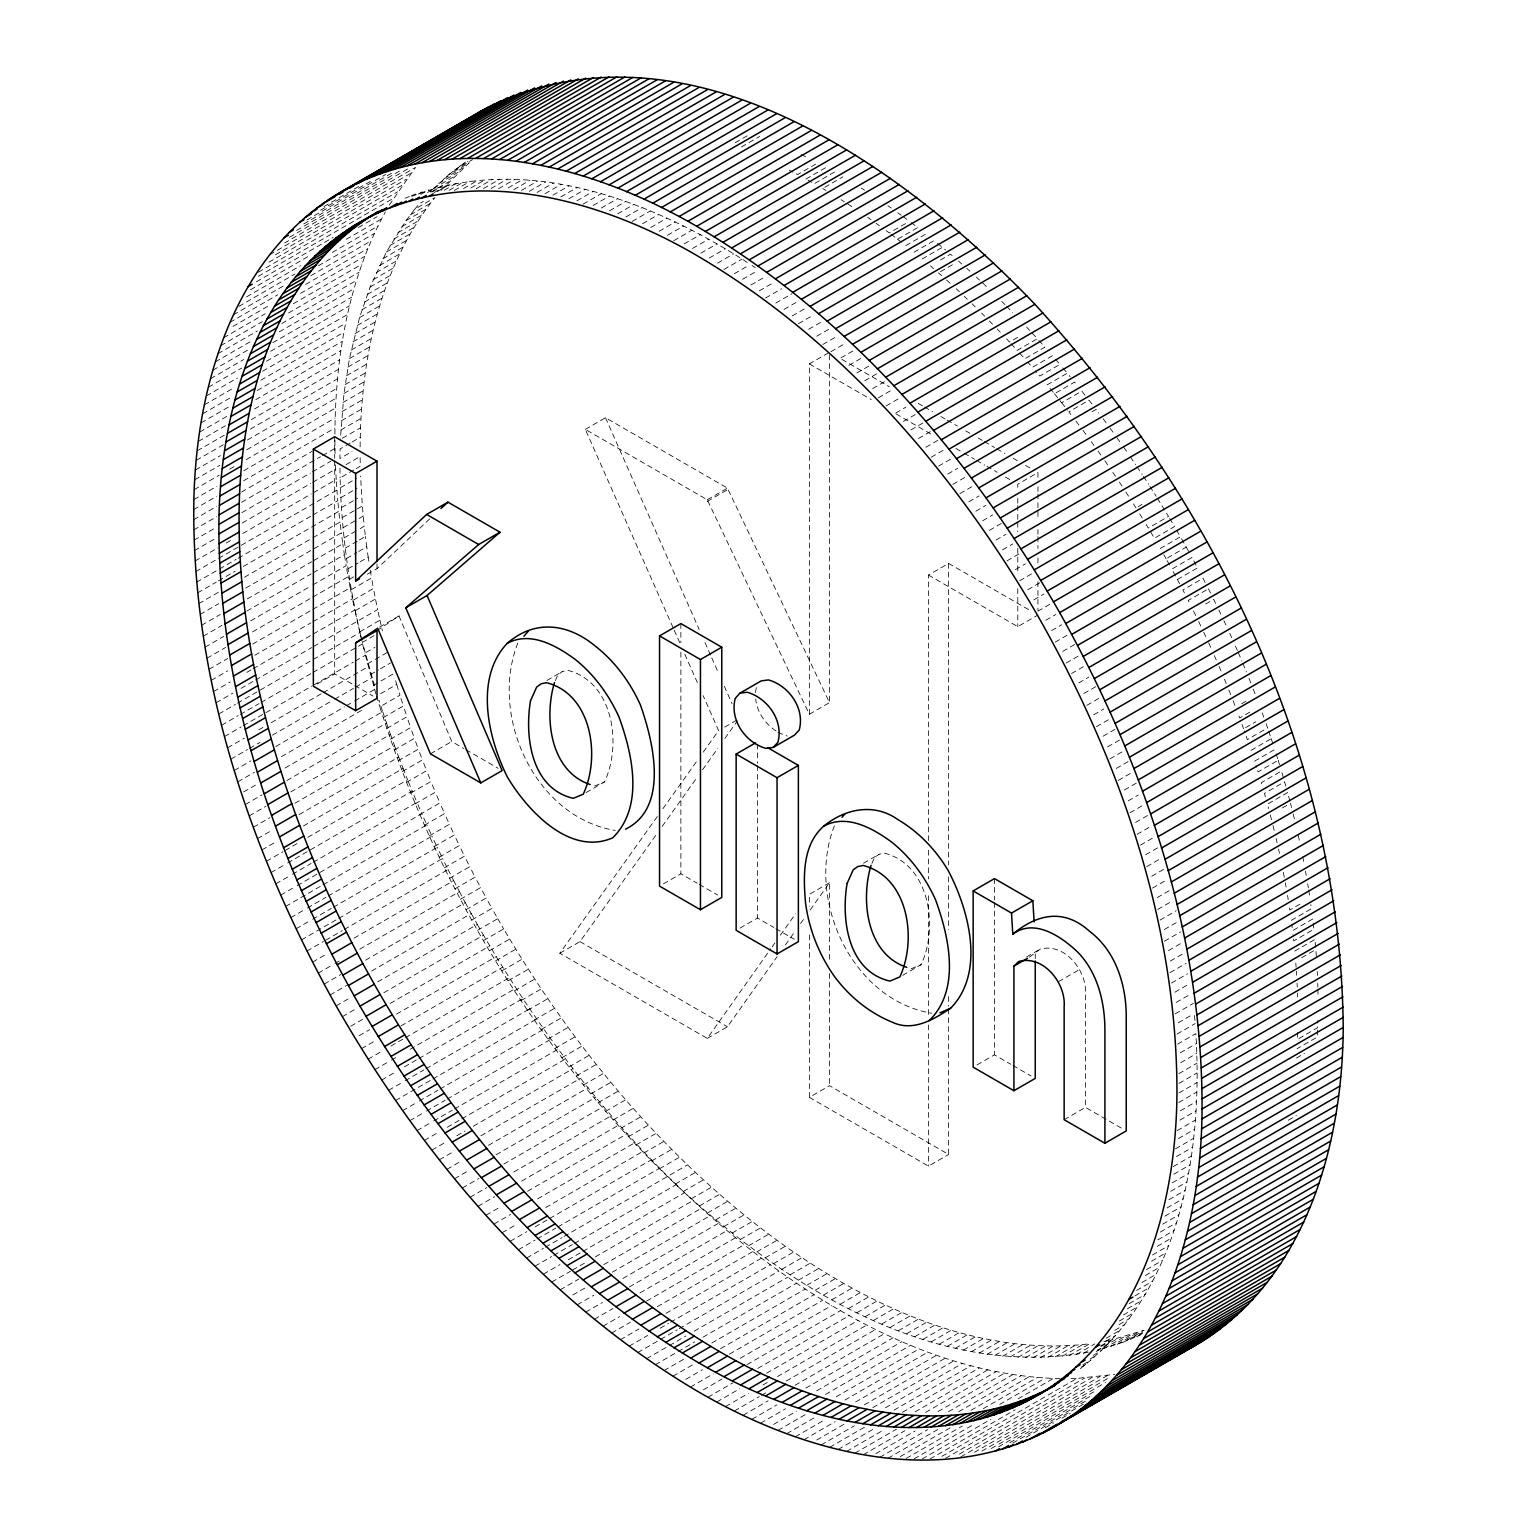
<?xml version="1.0" encoding="UTF-8"?>
<svg xmlns="http://www.w3.org/2000/svg" width="1537" height="1537" viewBox="0 0 1537 1537"><rect width="100%" height="100%" fill="white"/><g stroke="black" fill="none" stroke-linecap="round" stroke-linejoin="round"><path stroke-width="0.75" stroke-dasharray="5 3.75" d="M334.912 434.106C335.297 357.737 348.246 279.523 385.345 211.914M1080.3 1368.66C1180.32 1290.869 1203.202 1153 1195.844 1033.594L1177.688 1044.084M360.119 446.864C360.868 359.408 379.197 267.457 434.894 197.62L414.721 209.263L405.999 220.694L386.421 252.01L370.129 287.035L359.543 317.544L349.475 358.544L343.981 393.453L340.369 439.448M1297.689 1032.23L1297.459 1039.339L1317.632 1027.696L1317.843 1020.587M1317.536 1030.04L1317.209 1037.091L1297.036 1048.734M755.455 692.572L756.607 686.002M517.796 643.138C489.054 716.127 535.068 817.223 615.184 830.441M834.36 825.907C805.619 898.895 851.632 999.991 931.749 1013.21M555.357 680.584L557.989 674.762L562.504 671.477L567.864 670.363C613.628 682.063 621.985 744.984 604.541 781.91L583.215 794.226M871.921 863.352L874.553 857.531L879.068 854.245L884.428 853.131C930.192 864.831 938.55 927.752 921.105 964.679L901.719 975.861M389.264 205.074L415.528 167.379L284.729 242.904M657.317 816.55L559.814 953.267L707.27 1038.397L770.729 948.848M772.112 946.888L774.879 942.988M780.393 935.207L795.57 913.785M707.27 1038.397L727.443 1026.754L777.107 956.667M785.388 944.986L795.032 931.345M800.566 923.564L804.696 917.723M810.21 909.942L829.519 882.68L829.519 961.49M662.889 808.731L697.721 759.893M703.293 752.093L718.624 730.594L703.158 695.665M559.814 953.267L579.987 941.624L656.606 834.188M662.178 826.387L696.991 777.549M702.563 769.749L717.894 748.25M724.849 738.49L737.395 720.911M414.721 209.263L419.274 203.787L423.309 201.443M441.004 190.357L469.227 162.768L449.073 174.411L430.379 191.664M367.305 574.281L377.007 568.69L432.262 516.49M1029.425 957.167L1040.088 949.174C1064.661 942.277 1087.428 971.019 1085.468 994.401L1085.468 1107.389L1122.164 1128.581M449.073 174.411L465.5 162.038M377.007 630.593L399.005 615.934L451.763 741.526L463.847 748.5M323.942 206.554L359.235 186.169M320.561 210.166L372.473 180.213M306.92 219.964L385.806 174.411M303.769 223.941L393.049 172.394M296.603 230.473L400.408 170.549M289.571 237.198L407.901 168.878M269.647 254.758L410.821 173.239M275.45 254.796L406.229 179.272M268.917 262.193L401.791 185.477M258.389 272.164L397.487 191.856M258.35 276.295L393.299 198.369M256.391 281.79L333.202 237.428M459.909 165.977L467.978 161.327M454.433 170.107L472.589 159.637M411.743 196.352C526.25 151.952 653.11 200.944 750.402 264.422M250.397 289.821L308.534 256.276M358.352 227.495L377.045 216.717M443.809 178.888L463.982 167.245M418.275 194.104L422.31 191.779M438.66 183.537L458.833 171.875M420.869 194.354L428.938 189.704M433.645 188.34L453.818 176.697M246.631 296.833L300.618 265.67M346.286 239.311L381.579 218.926M427.574 192.471L435.643 187.821M430.744 192.163L448.9 181.673M432.358 191.933L442.445 186.111M434.03 192.644L444.116 186.822M238.85 306.401L294.912 274.028M332.28 252.452L377.948 226.093M437.219 191.587L449.323 184.594M444.174 190.261L456.278 183.268M233.297 314.912L285.19 284.941M318.409 265.767L374.471 233.413M449.207 190.281L463.329 182.134M410.302 214.892L430.475 203.249M454.299 190.492L470.437 181.174M229.935 322.367L277.697 294.816M310.916 275.623L371.128 240.867M405.999 220.694L426.172 209.051M463.521 188.571L477.623 180.425M401.829 226.65L422.003 215.007M470.783 187.994L484.904 179.829M232.971 326.401L270.339 304.826M305.632 284.441L367.919 248.475M397.795 232.759L417.949 221.117M476.105 188.763L492.243 179.445M393.875 239.023L414.029 227.38M223.672 337.756L265.209 313.779M300.503 293.394L364.845 256.237M483.502 188.571L499.64 179.253M390.071 245.44L410.245 233.797M490.975 188.551L507.114 179.233M220.771 345.652L262.289 321.675M293.433 303.692L361.944 264.153M386.421 252.01L406.594 240.368M498.526 188.724L514.645 179.406M217.985 353.702L257.447 330.916M288.572 312.952L359.178 272.183M382.886 258.716L403.059 247.073M508.132 187.917L522.253 179.771M379.505 265.574L399.658 253.932M215.372 361.887L250.665 341.502M281.809 323.519L356.546 280.368M513.781 189.647L529.919 180.329M376.238 272.587L396.412 260.944M521.485 190.377L537.623 181.078M212.894 370.206L248.187 349.821M279.331 331.838L354.067 288.687M373.107 279.734L393.28 268.091M529.266 191.318L545.404 182M210.569 378.659L243.787 359.485M272.837 342.693L351.742 297.141M370.129 287.035L390.302 275.373M537.085 192.432L553.224 183.114M367.266 294.451L387.439 282.808M208.379 387.247L241.597 368.054M270.666 351.281L349.552 305.729M544.963 193.739L561.101 184.421M364.557 302.02L384.73 290.378M552.878 195.218L569.017 185.9M206.342 395.95L237.486 377.968M266.554 361.195L347.516 314.451M361.983 309.705L382.156 298.063M560.851 196.89L576.99 187.572M204.459 404.788L233.528 388.016M262.596 371.224L345.633 323.289M359.543 317.544L379.716 305.901M568.863 198.753L585.001 189.435M202.73 413.76L231.799 396.969M260.867 380.196L343.904 332.242M357.237 325.498L377.41 313.855M576.913 200.809L593.051 191.491M355.085 333.567L375.259 321.925M201.155 422.829L230.223 406.056M257.217 390.475L342.328 341.329M582.984 204.21L601.14 193.72M353.068 341.771L373.241 330.128M199.714 432.031L228.782 415.259M255.776 399.678L340.907 350.532M593.128 205.458L609.267 196.14M351.204 350.109L371.378 338.467M601.294 208.052L617.413 198.734M198.446 441.35L225.439 425.768M254.508 408.996L339.619 359.85M349.475 358.544L369.629 346.901M609.478 210.838L625.617 201.52M197.312 450.783L224.306 435.202M251.3 419.62L338.486 369.283M735.262 142.691L747.366 135.717M347.881 367.112L368.054 355.47M617.682 213.797L633.82 204.479M196.352 460.312L223.326 444.731M250.32 429.15L337.525 378.813M741.487 146.937L759.624 136.447M346.44 375.777L366.613 364.135M625.924 216.948L642.063 207.629M195.526 469.957L220.444 455.586M247.419 439.985L336.699 388.458M345.133 384.557L365.306 372.915M632.187 221.424L650.324 210.953M194.853 479.698L219.772 465.327M246.765 449.745L336.027 398.198M343.981 393.453L364.154 381.81M642.485 223.768L658.624 214.45M342.962 402.463L363.135 390.821M194.334 489.554L219.253 475.164M229.628 469.169L235.872 465.577M246.247 459.582L335.508 408.054M650.785 227.438L666.924 218.139M342.098 411.551L362.271 399.908M193.989 499.506L216.813 486.307M243.807 470.725L335.162 417.987M659.104 231.299L675.243 221.981M341.387 420.754L361.541 409.111M667.442 235.334L683.581 226.016M193.777 509.535L216.602 496.355M243.595 480.774L334.951 428.035M340.811 430.053L360.964 418.41M673.763 240.694L691.919 230.223M193.72 519.66L216.563 506.48M241.463 492.09L312.049 451.34M815.782 164.075L797.626 174.546L789.269 170.242M342.386 438.276L360.542 427.805M684.138 243.922L700.276 234.604M193.816 529.881L216.659 516.701M241.578 502.311L320.464 456.758M322.539 455.567L334.989 448.381L334.893 438.16M805.984 179.041L826.137 167.379M350.167 443.117L340.08 448.938L339.946 458.506L352.05 451.513M352.184 441.945L360.254 437.276M692.495 248.475L708.634 239.157M194.065 540.179L214.834 528.209M241.828 512.609L310.34 473.069M312.414 471.859L331.089 461.081M834.495 172.029L814.341 183.691L808.059 180.194M700.853 253.182L716.991 243.864M194.488 550.573L215.238 538.584M242.231 523.003L310.743 483.444M312.818 482.253L335.662 469.073L335.489 464.904M824.716 187.341L842.852 176.851M345.998 464.674L360.119 456.508L360.273 466.249L356.238 468.574M709.21 258.082L725.349 248.763M195.045 561.043L217.87 547.844M226.189 543.061L232.414 539.468M242.788 533.473L311.3 493.915M313.375 492.705L336.219 479.525L335.662 469.073M361.733 640.353C349.283 587.076 341.425 532.628 340.119 477.892L354.221 469.746M717.568 263.134L733.706 253.816M340.407 487.709L356.546 478.41M195.756 571.572L216.506 559.583M218.581 558.392L336.93 490.072L336.219 479.525M723.908 269.513L742.064 259.042M340.849 497.623L356.987 488.305M196.621 582.177L217.37 570.208M219.464 568.997L236.064 559.41M238.139 558.219L310.801 516.259M312.876 515.068L337.794 500.678L336.93 490.072M734.263 273.74L748.385 265.594M341.445 507.575L357.583 498.276M197.639 592.859L216.314 582.081M218.388 580.89L235.007 571.284M243.307 566.5L338.812 511.36L337.794 500.678M742.602 279.292L756.723 271.127M342.175 517.623L362.348 505.98L360.58 476.067M198.811 603.618L219.56 591.63M244.479 577.24L310.916 538.891M312.991 537.681L339.984 522.1L338.812 511.36M750.921 284.998L765.042 276.852M343.058 527.729L357.18 519.583M359.197 518.411L363.232 516.086L362.348 505.98M759.24 290.858L773.361 282.712M200.137 614.416L218.811 603.638M245.805 588.056L341.31 532.916L339.984 522.1M344.077 537.912L358.198 529.746M360.215 528.594L364.25 526.269L363.232 516.086M765.503 298.044L781.641 288.745M201.597 625.29L220.291 614.512M247.284 598.93L311.646 561.773M313.721 560.563L342.789 543.791L341.31 532.916M905.447 223.633L889.308 232.952L882.699 228.052M345.249 548.133L357.352 541.158M359.37 539.987L365.422 536.49L364.25 526.269M775.801 303.077L791.939 293.759M203.23 636.222L221.924 625.425M246.823 611.054L311.185 573.897M313.26 572.686L344.403 554.703L342.789 543.791M890.96 234.2L897.57 239.215L917.743 227.572L911.134 222.558M346.574 558.431L356.661 552.609M358.678 551.437L366.747 546.788L365.422 536.49M784.043 309.398L798.164 301.252M205.017 647.192L223.691 636.414M250.685 620.833L310.897 586.058M312.972 584.867L346.19 565.693L344.403 554.703M585.328 429.361L605.501 417.718L727.443 488.113L829.519 702.582L809.365 714.225L707.27 499.756L585.328 429.361L673.225 627.999M905.812 245.651L925.985 234.008M348.034 568.786L358.121 562.945M360.138 561.793L368.188 557.124L366.747 546.788M792.266 315.892L806.387 307.727M206.938 658.22L225.612 647.442M252.606 631.861L310.743 598.296M312.818 597.086L348.111 576.721L346.19 565.693M914.015 252.222L934.189 240.579M349.629 579.18L353.664 576.855M798.452 323.692L812.573 315.527M209.013 669.287L227.687 658.508M252.606 644.118L310.743 610.554M312.818 609.363L350.186 587.787L348.111 576.721M922.2 258.946L942.354 247.303L945.62 250.051M351.377 589.632L371.551 577.989L370.148 569.631M808.635 329.302L822.756 321.156M211.241 680.411L227.841 670.824M254.835 655.242L310.897 622.869M312.972 621.678L352.415 598.911L350.186 587.787M940.433 259.984L950.519 254.162L953.747 256.967M353.26 600.122L373.433 588.479L371.551 577.989M816.762 336.238L830.883 328.073M940.471 271.646L954.592 263.499M213.605 691.573L230.223 681.967M246.823 672.38L250.973 669.998M253.048 668.787L311.185 635.223M313.26 634.032L354.778 610.055L352.415 598.911M355.297 610.65L375.47 599.007L373.433 588.479M822.852 344.461L836.973 336.315M216.141 702.755L232.74 693.168M241.04 688.365L253.509 681.179M255.584 679.988L311.627 647.615M313.702 646.424L377.622 609.593L375.47 599.007M809.365 714.225L809.365 363.866L829.519 352.223L829.519 702.582M830.902 351.685L845.023 343.539M359.773 631.841L379.946 620.199L377.622 609.593M218.792 713.975L235.411 704.388M237.486 703.197L359.965 632.475L354.778 610.055M840.95 357.871L853.054 350.878M379.62 627.134L399.005 615.934M362.232 642.485L374.317 635.492M221.616 725.233L238.216 715.646M240.291 714.436L258.985 703.658M261.059 702.467L310.877 673.686M312.952 672.495L362.79 643.734L374.797 686.693M848.924 365.364L863.045 357.199M375.931 693.936L364.807 653.148L374.894 647.327M224.575 736.511L241.175 726.924M243.249 725.714L311.761 686.174M313.836 684.964L353.299 662.197M355.374 660.987L365.748 655.012M317.218 684.003L334.682 673.917L352.818 684.388M856.858 372.972L870.979 364.826M367.535 663.85L387.708 652.207M227.668 747.808L244.287 738.221M258.812 729.825L262.961 727.424M271.28 722.64L321.099 693.879M323.173 692.668L368.842 666.309M864.755 380.734L876.839 373.741M370.417 674.57L378.486 669.921M380.484 668.749L390.571 662.927M230.915 759.124L247.534 749.537M249.609 748.346L259.984 742.352M272.452 735.147L332.645 700.392M334.72 699.201L353.414 688.403M355.489 687.212L372.088 677.625M872.593 388.611L886.695 380.465M373.414 685.329L393.587 673.686M878.357 397.795L892.478 389.649M234.316 770.46L250.915 760.873M275.834 746.482L344.346 706.943M346.421 705.733L352.645 702.14M354.72 700.949L375.489 688.96M707.27 499.756L727.443 488.113M707.27 501.389L727.443 489.746M380.58 693.744L396.719 684.445L394.836 677.99M886.08 405.941L900.202 397.776M237.832 781.814L254.45 772.227M281.444 756.646L364.48 708.691M1017.609 337.391L1009.54 342.04L1003.392 335.469M1088.254 1352.233C935.956 1379.381 791.651 1289.524 683.273 1191.521C542.119 1060.203 437.853 890.403 379.831 706.847L399.985 695.204L396.719 684.445M895.783 413.03L905.85 407.209M243.576 791.958L258.12 783.582M285.113 767.981L382.675 711.65L379.005 700.296M1011.077 343.712L1017.187 350.378L1037.36 338.736L1031.231 332.069M383.232 717.645L403.405 705.983L399.985 695.204M903.391 421.407L915.495 414.414M245.324 804.523L261.924 794.936M286.843 780.546L386.498 723.005L382.675 711.65M386.767 728.423L406.94 716.78L403.405 705.983M910.941 429.899L923.045 422.925M249.263 815.878L265.882 806.291M290.781 791.901L390.436 734.379L386.498 723.005M1052.442 355.739L1032.288 367.381L1027.773 362.252M390.436 739.22L410.61 727.577L406.94 716.78M918.434 438.525L930.538 431.532M253.355 827.233L269.955 817.646M294.873 803.275L394.529 745.733L390.436 734.379M394.24 749.998L414.414 738.356L410.61 727.577M925.85 447.248L937.954 440.254M257.563 838.587L272.107 830.211M299.081 814.629L398.736 757.088L394.529 745.733M1047.12 384.846L1067.274 373.203L1070.213 376.776M398.179 760.796L418.333 749.153L414.414 738.356M931.191 457.238L945.313 449.092M546.999 680.43L562.504 671.477M261.924 849.942L276.449 841.546M303.442 825.965L403.097 768.423L398.736 757.088M430.437 753.841L451.763 741.526M1050.04 388.419L1054.44 393.741L1074.594 382.098L1077.495 385.71M402.233 771.574L422.406 759.931L418.333 749.153M938.492 466.172L950.577 459.198M266.401 861.277L283.019 851.671M285.094 850.48L297.544 843.294M307.919 837.3L407.574 779.759L403.097 768.423M1054.44 393.741L1061.683 402.752L1081.837 391.109L1086.14 396.565M406.421 782.352L426.594 770.709L422.406 759.931M947.714 474.068L957.801 468.247M271.031 872.593L285.555 864.197M287.63 862.987L412.204 791.075L407.574 779.759M410.725 793.111L430.898 781.468L426.594 770.709M952.825 484.366L966.946 476.22M1092.077 411.743L1096.112 409.418L1098.917 413.126M275.776 883.871L290.301 875.494M292.376 874.284L311.07 863.506M313.145 862.295L416.95 802.372L412.204 791.075M415.163 803.851L435.336 792.208L430.898 781.468M959.895 493.608L971.999 486.633M419.716 814.572L439.889 802.929L435.336 792.208M280.637 895.149L295.181 886.772M297.256 885.562L421.83 813.649L416.95 802.372M968.886 501.792L978.973 495.971M424.404 825.273L444.577 813.63L439.889 802.929M285.651 906.407L320.945 886.023M323.02 884.832L426.825 824.889L421.83 813.649M975.803 511.225L985.87 505.404M429.207 835.955L449.38 824.312L444.577 813.63M290.781 917.627L305.306 909.232M307.381 908.021L326.075 897.243M328.149 896.052L431.955 836.109L426.825 824.889M982.604 520.755L992.691 514.933M434.126 846.599L454.299 834.956L449.38 824.312M296.026 928.809L310.57 920.413M312.645 919.222L331.32 908.425M333.395 907.233L437.2 847.29L431.955 836.109M989.348 530.361L1001.452 523.368M439.159 857.204L459.332 845.561L454.299 834.956M928.463 840.662L928.463 575.069L948.636 563.426L1029.636 610.189M301.406 939.952L336.699 919.568M338.774 918.377L442.579 858.453L437.2 847.29M995.995 540.063L1006.063 534.242M444.308 867.79L464.481 856.147L459.332 845.561M306.9 951.057L323.519 941.47M325.594 940.279L342.194 930.692M344.269 929.482L448.074 869.558L442.579 858.453M1002.547 549.823L1012.633 544.002M449.572 878.319L469.746 866.676L464.481 856.147M1006.985 560.851L1019.089 553.858M312.511 962.124L327.054 953.728M354.029 938.146L453.684 880.624L448.074 869.558M724.657 727.116L736.761 720.123M454.952 888.809L475.125 877.166L469.746 866.676M1015.381 569.612L1025.467 563.791M318.255 973.152L332.78 964.756M334.855 963.565L341.08 959.953M359.773 949.174L459.429 891.633L453.684 880.624M1138.014 506.749L1142.049 504.424M460.447 899.26L480.62 887.617L475.125 877.166M1019.627 580.775L1031.73 573.801M324.096 984.122L340.714 974.535M365.614 960.145L465.269 902.603L459.429 891.633M466.057 909.673L486.211 898.031L480.62 887.617M1027.83 589.689L1039.934 582.696M330.052 995.035L346.67 985.448M371.589 971.057L471.225 913.516L465.269 902.603M471.763 920.01L491.917 908.367L486.211 898.031M1033.901 599.833L1043.988 594.012M336.123 1005.89L350.667 997.494M377.66 981.912L477.315 924.39L471.225 913.516M477.565 930.308L497.738 918.665L491.917 908.367M1037.859 611.188L1049.963 604.214M342.309 1016.687L356.853 1008.291M383.847 992.71L483.483 935.188C555.357 1058.513 647.673 1171.367 761.507 1258.207C848.174 1323.261 950.75 1376.403 1061.279 1378.651M928.463 575.069L1017.782 626.635L1037.955 614.992M1160.262 548.478L1180.435 536.836L1176.881 530.688M483.483 940.548L503.656 928.905C575.76 1051.404 669.152 1163.259 785.273 1246.257C873.15 1307.968 979.857 1356.921 1089.695 1343.78L1069.541 1355.423M1045.756 620.295L1055.842 614.473M350.686 1026.236L363.135 1019.031M390.129 1003.45L489.784 945.927M1169.503 564.982L1166.083 558.757L1186.257 547.114L1180.435 536.836M489.496 950.711L509.669 939.069M1051.519 630.612L1061.606 624.79M359.158 1035.707L369.533 1029.713M396.527 1014.132L496.182 956.59M495.625 960.836L515.798 949.194M1055.17 642.139L1067.274 635.165M361.502 1048.695L376.046 1040.299M400.965 1025.928L502.676 967.196M1177.38 579.507L1197.554 567.864L1191.963 557.47L1171.79 569.113L1179.59 583.695M501.83 970.865L522.004 959.222M1062.739 651.4L1074.843 644.406M663.427 883.871L680.872 873.804L697.241 883.237M368.111 1059.224L382.655 1050.828M390.955 1046.044L403.405 1038.839M405.48 1037.648L509.285 977.724M508.151 980.837L528.325 969.194M1066.159 663.043L1080.28 654.877M374.817 1069.675L389.361 1061.279M391.435 1060.088L397.66 1056.495M410.11 1049.291L515.99 988.176M1206.411 589.977L1188.255 600.467L1190.368 604.675M514.568 990.75L534.722 979.107M1071.5 673.552L1083.604 666.558M1205.623 604.003L1213.692 599.353L1216.785 605.693M381.618 1080.05L396.162 1071.654M404.462 1066.851L416.911 1059.665M419.005 1058.474L522.811 998.531M521.062 1000.568L541.235 988.925M1078.724 682.947L1088.811 677.106M388.534 1090.329L403.059 1081.952M405.134 1080.742L423.828 1069.963M425.903 1068.753L529.708 1008.829M527.652 1010.309L547.825 998.666M1083.835 693.533L1095.939 686.539M534.338 1019.972L554.511 1008.33M395.528 1100.53L430.821 1080.165M432.896 1078.955L536.701 1019.031M1086.813 705.329L1100.934 697.164M541.101 1029.54L561.274 1017.897M402.617 1110.655L417.142 1102.26M419.217 1101.068L437.911 1090.271M439.985 1089.08L543.791 1029.137M1093.691 714.82L1103.777 708.999M547.96 1039.031L568.114 1027.388M740.027 928.098L757.472 918.031L773.841 927.464M409.783 1120.684L424.327 1112.288M426.402 1111.078L445.077 1100.3M447.152 1099.109L550.957 1039.166M1096.419 726.655L1108.523 719.681M829.519 882.68L809.365 894.323L809.365 906.273M863.563 863.198L879.068 854.245M554.895 1048.426L575.049 1036.783M417.046 1130.598L431.59 1122.221M433.665 1121.011L452.339 1110.233M454.414 1109.022L558.219 1049.099M1103.066 736.204L1115.17 729.23M561.908 1057.725L582.062 1046.082M424.404 1140.435L438.929 1132.039M447.248 1127.255L459.697 1120.05M461.772 1118.859L565.578 1058.935M1107.581 746.944L1119.685 739.95M568.997 1066.928L589.171 1055.285M431.839 1150.156L446.364 1141.78M456.758 1135.785L465.058 1130.982M473.358 1126.198L573.013 1068.657M1109.945 758.855L1124.066 750.709M576.164 1076.034L596.337 1064.392M1116.227 768.462L1128.331 761.468M439.351 1159.782L453.876 1151.405M480.87 1135.824L580.525 1078.282M1241.665 703.715L1247.698 700.219M583.407 1085.026L603.58 1073.383M1118.34 780.393L1132.462 772.246M446.94 1169.311L461.484 1160.915M488.459 1145.334L588.114 1087.793M1249.754 712.169L1239.667 717.99L1238.034 713.668M590.727 1093.921L610.9 1082.279M1124.373 790.018L1136.458 783.044M454.606 1178.706L469.15 1170.329M496.144 1154.748L595.799 1097.207M1245.623 727.616L1255.691 721.794M598.104 1102.721L618.277 1091.078M1128.235 800.815L1138.321 794.994M462.368 1188.005L478.968 1178.418M503.886 1164.047L603.541 1106.506M1266.046 723.6L1267.564 727.923L1247.391 739.566L1244.355 730.94M605.559 1111.385L625.732 1099.743M1129.983 812.766L1144.085 804.62M470.168 1197.189L486.787 1187.601M513.781 1172.02L611.342 1115.689M1251.06 750.363L1271.233 738.721L1267.564 727.923M613.071 1119.954L633.244 1108.311M1135.612 822.391L1147.716 815.417M478.065 1206.257L494.664 1196.67M521.658 1181.088L619.238 1124.757M1254.615 761.142L1274.769 749.499M620.66 1128.408L640.833 1116.765M1137.073 834.341L1151.194 826.195M486.019 1215.191L500.543 1206.814M527.537 1191.233L627.192 1133.691M1276.133 753.822L1278.188 760.277L1258.015 771.92L1255.979 765.464M628.287 1136.727L648.46 1125.084M1140.435 845.119L1154.537 836.973M494.03 1224.009L510.63 1214.422M537.623 1198.841L635.204 1142.51M635.991 1144.95L656.165 1133.307M1145.661 854.726L1157.764 847.752M502.099 1232.712L516.643 1224.317M545.712 1207.544L643.292 1151.194M643.753 1153.038L663.907 1141.395M1146.717 866.657L1160.838 858.491M510.246 1241.262L526.864 1231.675M535.164 1226.891L547.614 1219.686M549.689 1218.495L651.419 1159.763M651.554 1160.992L671.727 1149.349M1151.693 876.224L1163.778 869.231M1282.396 807.943L1288.448 804.447M518.449 1249.696L535.049 1240.109M537.124 1238.918L555.818 1228.121M557.893 1226.929L659.623 1168.197M659.411 1168.812L679.585 1157.169M1026.505 957.013L1040.088 949.174M1152.481 888.098L1166.602 879.952M526.691 1257.996L543.31 1248.409M545.385 1247.218L561.985 1237.631M564.06 1236.42L687.481 1164.873M809.365 934.919L809.365 1097.341L829.519 1085.698L948.636 1154.46L948.636 1008.483M1157.169 897.627L1169.273 890.634M675.281 1184.086L695.435 1172.443M534.991 1266.161L551.61 1256.574M553.685 1255.364L572.36 1244.586M574.435 1243.395L676.165 1184.662M1157.688 909.443L1171.79 901.297M683.273 1191.521L703.446 1179.878M543.349 1274.173L559.948 1264.586M568.267 1259.802L580.717 1252.597M582.792 1251.406L684.522 1192.674M1160.07 920.087L1176.208 910.769M1058.493 981.663L1079.819 969.347M691.304 1198.802L711.477 1187.16M551.745 1282.069L570.438 1271.272M572.513 1270.081L584.963 1262.876M595.338 1256.882L692.918 1200.551M1164.335 929.52L1178.456 921.355M699.393 1205.969L719.547 1194.326M560.198 1289.793L578.873 1279.015M603.791 1264.624L701.372 1208.293M1164.431 941.24L1180.57 931.922M707.5 1212.981L727.673 1201.338M1168.427 950.596L1182.549 942.431M572.821 1294.98L585.29 1287.795M612.283 1272.213L709.844 1215.882M977.013 1064.93L994.477 1054.862L1010.77 1064.276M715.646 1219.84L735.82 1208.197M1170.253 961.067L1184.374 952.921M577.201 1304.836L593.82 1295.23M622.869 1278.457L718.375 1223.318M723.831 1226.564L743.985 1214.922M1169.926 972.652L1186.064 963.353M585.77 1312.118L602.37 1302.531M629.363 1286.949L726.943 1230.618M1299.899 904.179L1289.812 910L1289.178 905.85M732.035 1233.135L752.189 1221.492M1171.463 983.046L1187.601 973.728M594.358 1319.246L613.052 1308.467M640.026 1292.886L735.531 1237.746M1291.272 920.356L1311.445 908.713L1310.85 904.563M740.258 1239.552L760.431 1227.909M1174.883 992.191L1189.004 984.045M602.984 1326.239L619.603 1316.652M646.577 1301.071L744.158 1244.72M1312.752 918.992L1292.579 930.634L1291.791 924.467M748.519 1245.835L768.692 1234.192M1176.132 1002.47L1190.253 994.324M611.649 1333.059L630.324 1322.262M657.317 1306.681L752.823 1251.56M756.8 1251.944L776.973 1240.301M1175.229 1013.844L1193.384 1003.354M620.333 1339.726L639.008 1328.929M666.001 1313.347L761.507 1258.207M1294.788 951.057L1314.942 939.414L1315.653 947.484M765.099 1257.9L785.273 1246.257M809.365 1097.341L928.463 1166.103L948.636 1154.46M1178.207 1022.816L1192.328 1014.67M1301.705 957.666L1313.808 950.673M629.036 1346.22L647.711 1335.442M660.18 1328.237L668.48 1323.453M670.555 1322.243L770.21 1264.72M773.418 1263.702L793.592 1252.059M1177.015 1034.074L1195.171 1023.584M781.737 1269.351L801.911 1257.708M637.759 1352.56L658.528 1340.571M660.603 1339.38L677.202 1329.793M679.277 1328.583L778.932 1271.061M790.076 1274.826L810.249 1263.183M646.501 1358.746L667.269 1346.758M669.344 1345.547L685.944 1335.96M694.263 1331.176L787.674 1277.228M1064.142 1119.704L1085.468 1107.389M1180.243 1052.845L1196.362 1043.546M798.433 1280.148L818.606 1268.505M655.262 1364.741L676.03 1352.752M678.105 1351.561L694.705 1341.974M703.024 1337.171L796.435 1283.241M1180.627 1062.72L1196.747 1053.402M806.791 1285.297L826.964 1273.654M664.042 1370.581L684.81 1358.593M711.785 1343.011L805.215 1289.082M1178.841 1073.671L1196.996 1063.181M815.148 1290.273L835.321 1278.63M1178.937 1083.374L1197.073 1072.903M672.822 1376.249L693.59 1364.26M720.584 1348.679L813.995 1294.73M823.505 1295.095L843.679 1283.453M1178.879 1092.999L1197.035 1082.509M685.771 1379.342L702.39 1369.755M729.364 1354.174L822.795 1300.225M831.863 1299.745L852.036 1288.102M1178.687 1102.529L1196.823 1092.058M690.42 1387.066L713.245 1373.867M740.238 1358.285L831.594 1305.547M840.22 1304.221L860.393 1292.579M1180.358 1110.809L1196.478 1101.491M703.37 1389.813L722.044 1379.016M746.963 1364.625L840.393 1310.696M848.558 1308.525L868.732 1296.882M1179.859 1120.166L1195.997 1110.848M708.019 1397.171L732.938 1382.781M757.837 1368.391L849.192 1315.653M1296.459 1058.032L1304.529 1053.364M856.897 1312.675L877.07 1301.013M1177.208 1130.598L1195.363 1120.108M716.818 1401.955L739.643 1388.776M766.636 1373.194L857.992 1320.437M865.235 1316.633L885.408 1304.99M1178.437 1138.59L1194.576 1129.272M873.554 1320.398L893.708 1308.755M725.598 1406.566L748.442 1393.367M762.967 1384.991L769.192 1381.379M777.511 1376.595L866.772 1325.048M1175.498 1148.811L1193.653 1138.321M881.835 1324.01L902.008 1312.367M734.379 1410.985L759.297 1396.595M761.372 1395.404L767.597 1391.811M786.291 1381.014L875.552 1329.467M1176.439 1156.592L1192.578 1147.274M890.115 1327.449L910.288 1315.787M1173.211 1166.602L1191.348 1156.131M743.159 1415.231L768.077 1400.841M795.052 1385.26L884.332 1333.713M898.376 1330.696L918.55 1319.053M1173.865 1174.191L1190.003 1164.873M751.92 1419.285L776.819 1404.895M805.888 1388.122L893.093 1337.766M906.599 1333.751L926.773 1322.108M1172.366 1182.818L1188.485 1173.499M760.661 1423.147L785.561 1408.757M816.704 1390.793L901.835 1341.647M1288.371 1120.242L1296.44 1115.574M914.803 1336.652L934.976 1324.99M1170.714 1191.329L1186.852 1182.011M773.534 1424.434L796.358 1411.254M825.427 1394.462L910.557 1345.317M922.988 1339.342L943.161 1327.699M1168.927 1199.725L1185.046 1190.407M778.068 1430.332L807.136 1413.54M836.205 1396.768L919.241 1348.814M931.134 1341.878L951.307 1330.235M1166.986 1207.986L1183.125 1198.687M939.241 1344.203L959.415 1332.56M786.752 1433.637L815.82 1416.845M844.889 1400.073L927.925 1352.118M1164.912 1216.151L1181.05 1206.833M947.311 1346.374L967.484 1334.712M1162.702 1224.182L1178.821 1214.864M795.397 1436.749L824.466 1419.957M855.609 1401.994L936.571 1355.231M955.342 1348.333L975.515 1336.69M1160.339 1232.078L1176.477 1222.76M804.024 1439.669L835.148 1421.687M864.217 1404.914L945.197 1358.17M963.334 1350.12L983.507 1338.477M1157.841 1239.859L1173.98 1230.541M816.762 1440.015L845.811 1423.224M872.805 1407.642L953.785 1360.898M971.288 1351.715L991.461 1340.072M1157.227 1246.334L1171.348 1238.169M979.184 1353.136L999.357 1341.494M821.161 1444.934L854.38 1425.76M885.504 1407.777L962.335 1363.434M1152.443 1254.999L1168.562 1245.681M987.042 1354.347L1007.215 1342.704M829.673 1447.297L864.966 1426.912M894.034 1410.14L970.846 1365.778M1151.54 1261.205L1165.661 1253.058M994.842 1355.384L1015.016 1343.741M1146.487 1269.6L1162.606 1260.282M838.145 1449.449L873.439 1429.064M902.507 1412.292L979.319 1367.93M1002.585 1356.249L1022.758 1344.606M1145.315 1275.518L1159.436 1267.372M846.58 1451.389L883.948 1429.813M915.091 1411.85L987.753 1369.89M1010.289 1356.902L1030.462 1345.259M1141.991 1282.473L1156.112 1274.327M1017.917 1357.382L1038.09 1345.74M1136.535 1290.446L1152.673 1281.128M854.956 1453.157L896.474 1429.179M925.543 1412.407L996.13 1371.657M1025.486 1357.671L1045.66 1346.009M1134.959 1295.922L1149.08 1287.775M863.294 1454.713L904.813 1430.755M938.031 1411.562L1004.468 1373.213M1032.998 1357.767L1053.172 1346.124M1129.234 1303.607L1145.372 1294.288M1040.453 1357.671L1060.626 1346.028M875.725 1453.695L915.187 1430.928M948.406 1411.734L1012.749 1374.578M1127.409 1308.794L1141.53 1300.629M1047.831 1357.382L1068.004 1345.74M1123.432 1314.98L1137.553 1306.834M879.817 1457.268L927.56 1429.698M958.704 1411.715L1020.991 1375.749M1055.131 1356.921L1075.304 1345.278M1119.339 1321.032L1133.461 1312.886M1062.374 1356.268L1082.548 1344.625M888.002 1458.229L937.82 1429.468M971.038 1410.294L1029.175 1376.729M1119.147 1324.587L1129.234 1318.765M1114.786 1330.331L1124.873 1324.51M1076.611 1354.385L1094.767 1343.914M900.259 1456.615L950.097 1427.854M983.315 1408.66L1037.283 1377.498M1106.275 1338.227L1120.396 1330.062M1083.623 1353.175L1089.675 1349.678M1105.718 1341.301L1115.804 1335.48M1100.646 1345.951L1110.713 1340.13L1144.066 1330.312L1123.912 1341.955L1097.399 1350.178L1117.572 1338.535M906.254 1458.382L962.316 1426.029M999.684 1404.453L1045.352 1378.074M1100.992 1346.546L1111.078 1340.725M1096.169 1351.619L1106.237 1345.797M1104.162 1348.391L1124.315 1336.748M1093.21 1355.365L1101.28 1350.716M914.246 1458.767L974.458 1424.011M1018.051 1398.843L1053.345 1378.458M1110.828 1346.431L1131.001 1334.788M1090.156 1358.939L1096.208 1355.461M1117.418 1344.279L1137.572 1332.637M1082.951 1364.683L1091.02 1360.034M922.181 1458.959L990.693 1419.4M1081.683 1366.758L1085.718 1364.433M1123.912 1341.955L1142.414 1332.445M1130.31 1339.438L1142.663 1333.232M930.058 1458.94L1015.169 1409.794M941.989 1456.327L1076.937 1378.42L1114.786 1374.366M945.562 1458.306L1084.661 1377.997M959.434 1454.098L1092.307 1377.383M960.779 1456.884L1099.877 1376.576M974.496 1452.292L1107.37 1375.577M981.912 1451.082L1110.636 1376.768M991.307 1448.488L1105.506 1382.551M998.55 1446.874L1096.131 1390.543M1009.867 1442.686L1090.828 1395.942M1012.768 1443.109L1087.504 1399.957M1025.967 1437.326L1084.085 1403.761M1045.294 1427.758L1053.594 1422.955M1061.894 1418.171L1070.194 1413.368M1136.611 1336.729L1142.817 1333.847M405.115 198.215L409.342 196.467M594.608 786.003L604.541 781.91M911.172 968.771L921.105 964.679M411.493 195.66L415.778 194.027M1103.797 1341.532L1110.713 1340.13M1071.097 1378.574L1076.937 1378.42M777.933 732.4L787.213 736.05M801.104 154.469L807.348 157.562M841.911 359.37L889.366 386.767M918.261 403.443L922.392 405.826M924.448 407.017L932.709 411.782M940.971 416.565L945.082 418.948M947.157 420.139L957.474 426.095M965.736 430.86L969.847 433.242M978.108 438.007L982.239 440.389M984.295 441.58L994.612 447.536M996.687 448.727L1004.929 453.492M1013.19 458.257L1017.321 460.639M1025.563 465.404L1031.769 468.977M809.365 363.866L871.268 399.601M896.033 413.895L931.115 434.164M955.88 448.458L962.066 452.032M964.141 453.223L974.458 459.179M976.514 460.37L984.775 465.135M986.831 466.326L997.148 472.282M1005.409 477.046L1011.596 480.62M354.836 685.56L372.972 696.03M465.865 749.672L498.103 768.269M699.277 884.428L717.683 895.053M775.878 928.655L794.283 939.28M1012.825 1065.448L1031.154 1076.034M579.987 941.624L727.443 1026.754M822.698 188.494L826.041 190.492M861.239 188.052L864.582 190.185M841.085 199.695L844.409 201.827M847.752 203.96L852.766 207.245M752.073 265.536L755.397 267.745M887.925 205.747L891.249 208.071M867.752 217.389L871.076 219.714M897.877 212.817L901.201 215.199M876.052 223.268L879.375 225.651M902.853 216.41L909.481 221.309M776.07 730.978C765.234 723.927 756.953 712.073 755.704 699.047M897.57 239.215L902.507 243.077M937.455 243.269L942.354 247.303M930.346 265.805L933.593 268.61M958.627 261.175L961.855 264.037M938.454 272.817L941.681 275.68M966.696 268.322L969.924 271.242M946.523 279.965L951.345 284.345M976.341 277.102L979.53 280.08M956.168 288.745L959.376 291.723M982.739 283.058L987.503 287.592M964.16 296.199L967.33 299.235M972.095 303.807L975.265 306.881M1001.74 301.444L1004.871 304.576M981.567 313.087L984.717 316.219M1006.447 306.151L1012.691 312.511M989.405 320.983L992.537 324.153M997.186 328.995L1000.299 332.223M1026.639 327.112L1029.713 330.397M1038.858 340.426L1044.929 347.17L1024.756 358.832L1017.187 350.378M1055.419 359.216L1059.896 364.423L1039.723 376.065L1035.266 370.859M1062.855 367.939L1067.274 373.203M1061.683 402.752L1067.408 410.033M1091.846 403.885L1089.003 400.216L1068.849 411.858L1071.673 415.528M1075.938 421.061L1080.146 426.633M1103.124 418.717L1107.274 424.346M1082.951 430.36L1087.12 435.989M1110.06 428.112L1114.171 433.799M1091.251 441.657L1093.998 445.442M1116.899 437.603L1120.973 443.348M1098.09 451.148L1100.799 454.99M1123.681 447.171L1127.678 452.973M1104.834 460.754L1108.849 466.537M1130.348 456.835L1135.632 464.616M1112.826 472.378L1115.459 476.259M1136.938 466.576L1142.145 474.433M1119.378 482.138L1121.972 486.076M1143.451 476.393L1148.581 484.309M1125.833 491.994L1129.695 497.93M1149.849 486.288L1156.17 496.259M1133.48 503.925L1135.997 507.902M1157.419 498.276L1168.504 516.413L1148.331 528.056L1145.891 524.021M1139.724 513.934L1142.222 517.95M1169.715 518.449L1174.518 526.595L1154.364 538.238L1149.542 530.092M497.738 918.665L503.656 928.905M477.315 924.39L483.483 935.188M1163.759 554.646L1166.083 558.757M1186.257 547.114L1189.676 553.339M1205.2 582.523L1203.048 578.315L1182.875 589.958L1185.027 594.166M1208.428 588.805L1210.541 593.032M1193.519 610.996L1196.612 617.336M1218.841 609.92L1220.858 614.166M1198.668 621.563L1201.703 627.941M1223.875 620.545L1226.833 626.923M1203.721 632.187L1206.66 638.566M1229.754 633.321L1231.675 637.586M1208.639 642.831L1211.521 649.229M605.501 417.718L699.181 629.459M704.983 642.562L710.766 655.646M711.746 657.836L718.509 673.11M724.292 686.213L732.015 703.677M674.186 630.189L679.988 643.292M684.81 654.205L697.375 682.582M1235.479 646.136L1237.343 650.42M1214.364 655.646L1216.247 659.93M1238.284 652.553L1241.934 661.141M1219.033 666.347L1221.761 672.783M1242.837 663.292L1246.392 671.88M1224.451 679.22L1226.219 683.523M1249.005 678.336L1251.598 684.791M1228.832 689.979L1231.425 696.434M1253.27 689.095L1255.767 695.55M1233.097 700.738L1235.614 707.193M1262.184 712.822L1263.76 717.126M1242.03 724.465L1243.606 728.769M1271.233 738.721L1273.366 745.195M1278.188 760.277L1279.495 764.6M376.546 696.088L379.831 706.847M1283.337 777.511L1281.455 771.055L1261.281 782.698L1262.549 787.002M1285.797 786.118L1284.586 781.814L1264.432 793.457L1265.623 797.761M1289.889 801.142L1287.603 792.554L1267.429 804.197L1268.582 808.481M1290.465 803.275L1291.56 807.559M1270.292 814.917L1271.925 821.354M359.965 632.475L362.232 641.467M1293.193 813.976L1294.75 820.393M1273.02 825.619L1274.576 832.036M362.751 644.618L364.807 653.148M1276.094 838.433L1277.093 842.679M379.946 620.199L382.386 630.842M1298.227 835.302L1300.091 843.794M1278.534 849.058L1279.456 853.304M1302.723 856.493L1304.337 864.908M1283.357 872.344L1284.567 878.664M1305.489 871.21L1306.258 875.418M1285.335 882.853L1286.085 887.06M1307.68 883.775L1308.371 887.963M1287.506 895.418L1288.217 899.606M1308.698 890.038L1309.985 898.357M368.188 557.124L368.842 561.293M1313.213 923.084L1313.924 929.232L1293.751 940.875L1293.059 934.746M1194.499 1015.515L1194.998 1021.567M1315.979 951.518L1316.421 957.551M1295.806 963.161L1296.094 967.176M1296.402 971.192L1296.632 975.188M1317.247 971.499L1317.42 975.457M1297.074 983.142L1297.247 987.1M1317.728 983.353L1317.843 987.273M1297.497 993.036L1297.612 996.956M334.989 448.381L335.2 456.623M1317.901 989.232L1317.997 995.092M339.965 468.151L340.119 477.892M1037.955 477.296L1037.955 472.551L1017.782 484.193L1017.782 488.939M1037.955 486.806L1037.955 491.552M1037.955 493.915L1037.955 520.025M1037.955 529.535L1037.955 534.28M1037.955 536.644L1037.955 548.517M1037.955 558.008L1037.955 565.136M1037.955 581.755L1037.955 610.247M1035.246 953.805L1035.246 958.608M1017.782 498.449L1017.782 503.195M1017.782 505.558L1017.782 519.813M1017.782 522.177L1017.782 531.668M1017.782 548.286L1017.782 574.415M1017.782 588.652L1017.782 626.635M994.477 878.607L994.477 900.029M994.477 902.411L994.477 1054.862M948.636 563.426L948.636 864.928M948.636 876.878L948.636 929.52M948.636 996.533L948.636 1006.101M928.463 850.249L928.463 878.953M928.463 895.706L928.463 1015.342M928.463 1024.929L928.463 1166.103M829.519 973.44L829.519 1085.698M757.472 744.158L757.472 763.197M757.472 765.58L757.472 918.031M680.872 623.58L680.872 642.658M680.872 652.188L680.872 873.804M377.007 563.906L377.007 568.69M334.682 436.739L334.682 458.314M334.682 460.697L334.682 673.917"/><path stroke-width="1.5" d="M218.907 533.973C217.774 418.314 252.375 285.594 358.428 223.038C464.923 161.673 597.221 197.178 696.818 255.507C840.432 339.735 952.383 469.88 1035.842 612.36C1117.995 755.82 1175.152 917.877 1176.919 1084.546C1178.034 1200.186 1143.451 1332.906 1037.398 1395.462C930.903 1456.826 798.587 1421.322 699.008 1362.992C555.395 1278.784 443.444 1148.619 359.985 1006.139C277.832 862.68 220.675 700.622 218.907 533.973L239.08 522.33C238.139 408.708 270.935 279.311 372.761 214.93M1202.049 1108.965C1202.741 934.265 1144.239 763.793 1059.685 612.61C972.959 461.1 855.878 322.636 705.406 231.453C600.564 168.205 461.6 127.34 346.728 188.744C233.816 250.569 194.181 388.727 193.777 509.535C193.086 684.253 251.588 854.706 336.123 1005.89C422.867 1157.399 539.948 1295.883 690.42 1387.066C795.263 1450.313 934.227 1491.159 1049.099 1429.756C1161.991 1367.93 1201.646 1229.792 1202.049 1108.965L1343.223 1027.465C1340.744 758.241 1214.364 500.351 1034.901 304.288C900.528 163.844 680.833 7.07 481.638 110.779L340.465 192.279M1049.099 1429.756L1196.535 1344.721C1305.028 1280.84 1342.627 1146.122 1343.223 1027.465M554.492 682.524C543.887 717.491 550.073 771.267 590.208 784.562M871.056 865.293C860.451 900.259 866.637 954.035 906.772 967.33M507.133 643.407C474.107 678.355 488.19 738.49 507.402 777.088C527.345 810.46 569.862 856.532 612.706 837.819C644.368 806.752 632.533 754.014 618.931 716.876C608.729 694.513 593.916 674.147 574.531 658.893C555.625 645.252 530.073 630.842 507.133 643.407C535.299 618.815 568.536 623.599 595.876 646.577C615.242 661.851 630.055 682.197 640.257 704.561C653.244 741.045 669.594 807.636 625.521 829.154M523.886 636.26L528.459 631.092M823.698 826.176C802.237 845.062 803.294 876.436 805.503 902.661C808.962 929.309 819.087 954.823 834.629 976.706C849.461 996.629 869.25 1012.825 892.325 1022.22C913.132 1032.019 933.516 1019.55 950.596 1008.272C985.736 972.479 968.867 909.75 948.137 870.422C935.706 849.673 918.607 831.748 897.704 819.471C874.073 802.66 844.947 808.693 823.698 826.176C846.637 813.611 872.19 828.02 891.114 841.661C910.48 856.916 925.293 877.262 935.495 899.645C949.097 936.782 960.952 989.521 929.27 1020.587M841.969 817.3L845.023 813.861M739.873 693.206L735.282 698.317C729.441 719.604 745.311 742.621 765.887 748.365L773.169 747.443L794.495 735.128L799.202 730.037C805.177 708.653 789.077 685.694 768.462 679.93L761.199 680.891L739.873 693.206L747.136 692.246C767.751 698.009 783.851 720.968 777.876 742.333L773.169 747.443M355.662 710.67L355.662 642.908L377.007 630.593L377.007 698.355L355.662 710.67L313.356 686.232L313.356 449.054L355.662 473.492L355.662 581.005L426.633 514.453L447.959 502.157L500.005 532.205L427.075 595.491L405.749 607.807L480.793 782.909L502.138 770.594L427.075 595.491M1013.92 1090.713L1013.92 966.12L1018.762 961.49C1043.335 954.592 1066.102 983.315 1064.142 1006.716L1064.142 1119.704L1104.911 1143.24L1126.237 1130.925L1126.237 1017.052C1126.352 985.083 1115.824 951 1089.349 931.134C1064.142 908.348 1037.341 913.727 1012.787 934.169L1011.519 913.074L973.152 890.922L973.152 1067.158L1013.92 1090.713L1035.246 1078.398L1035.246 961.009M440.985 508.516L447.959 502.157M405.749 607.807L478.679 544.521L500.005 532.205M463.521 122.48L481.638 110.779M355.662 642.908L377.679 628.249L430.437 753.841L480.793 782.909M374.701 213.758L378.602 211.395L352.588 226.573M1012.787 934.169C1034.439 917.896 1061.529 936.686 1077.821 952.21C1097.552 972.614 1104.7 1001.682 1104.911 1029.367L1104.911 1143.24M334.317 195.987L487.901 107.244M328.284 199.887L494.28 103.901M359.581 182.269L500.755 100.77M322.347 203.979L334.816 196.794M338.966 194.392L343.116 191.991M349.341 188.398L353.491 185.996M357.641 183.595L361.791 181.212M368.035 177.6L372.185 175.218M378.409 171.625L382.559 169.224M386.709 166.822L390.859 164.421M397.084 160.828L401.253 158.426M405.403 156.044L428.227 142.845M434.452 139.252L446.921 132.067M451.071 129.665L457.296 126.072M366.152 179.31L507.325 97.811M316.545 208.244L322.77 204.652M372.819 176.544L513.992 95.044M310.839 212.702L317.064 209.109M379.601 173.969L520.774 92.47M305.267 217.332L311.492 213.739M386.479 171.587L527.652 90.087M299.792 222.154L303.961 219.753M393.434 169.416L534.607 87.897M400.504 167.418L541.677 85.918M289.244 232.318L293.394 229.935M407.651 165.631L548.824 84.132M284.153 237.678L288.303 235.276M414.894 164.036L556.067 82.518M422.214 162.634L563.387 81.134M429.63 161.423L570.803 79.924M437.123 160.424L578.296 78.906M444.693 159.617L585.866 78.099M452.339 159.003L593.513 77.503M460.063 158.58L601.236 77.081M467.844 158.369L609.036 76.869M248.091 286.574L252.241 284.172M346.843 230.281L367.016 218.638M370.436 216.525L382.54 209.551M376.584 213.547L386.671 207.726M341.214 234.162L361.387 222.5M382.828 210.742L386.863 208.417M335.681 238.216L355.854 226.573M389.168 208.11L397.238 203.46M330.282 242.443L350.436 230.8M475.721 158.349L616.894 76.85M395.624 205.67L401.676 202.173M324.96 246.842L345.133 235.199M402.156 203.422L406.171 201.097M319.773 251.415L339.946 239.772M408.765 201.347L412.8 199.022M314.701 256.16L334.874 244.517M483.655 158.542L624.829 77.023M415.47 199.464L419.505 197.139M309.744 261.059L329.917 249.417M422.272 197.754L426.306 195.43M304.902 266.132L325.075 254.489M491.648 158.926L632.821 77.407M429.15 196.236L433.184 193.912M300.195 271.377L320.349 259.734M295.584 276.794L315.757 265.152M499.717 159.502L640.891 77.984M291.108 282.366L311.281 270.723M507.825 160.271L648.998 78.771M286.766 288.091L306.939 276.449M282.539 293.97L302.712 282.328M516.009 161.251L657.183 79.732M278.447 300.022L298.601 288.38M274.47 306.228L294.624 294.585M524.251 162.422L665.425 80.904M270.627 312.587L290.781 300.945M532.532 163.787L673.706 82.287M266.9 319.081L287.073 307.438M540.87 165.343L682.044 83.843M263.327 325.748L283.5 314.105M259.868 332.549L280.041 320.906M549.247 167.11L690.42 85.611M256.564 339.485L276.737 327.842M557.681 169.07L698.855 87.551M253.374 346.574L273.548 334.932M250.339 353.817L270.493 342.175M566.154 171.222L707.327 89.703M247.419 361.176L267.592 349.533M574.665 173.566L715.839 92.066M244.652 368.688L264.825 357.045M583.215 176.102L724.407 94.602M242.02 376.334L262.193 364.692M591.803 178.83L732.976 97.331M239.522 384.096L259.695 372.454M600.429 181.769L741.602 100.251M237.159 391.993L257.332 380.35M234.95 400.023L255.123 388.381M609.075 184.882L750.248 103.363M232.875 408.189L253.048 396.546M617.759 188.186L758.932 106.668M230.934 416.45L251.107 404.807M626.443 191.683L767.635 110.164M229.147 424.846L249.321 413.203M635.165 195.353L776.339 113.853M227.495 433.376L247.668 421.714M643.907 199.234L785.08 117.715M225.997 442.003L246.17 430.341M224.633 450.725L244.806 439.082M652.668 203.287L793.841 121.769M223.422 459.582L243.595 447.939M661.448 207.533L802.621 126.015M222.346 468.535L242.519 456.892M670.228 211.952L811.402 130.434M221.424 477.604L241.597 465.942M679.008 216.563L820.182 135.045M220.636 486.749L240.809 475.106M687.808 221.347L828.981 139.829M220.002 496.009L240.175 484.366M696.607 226.304L837.78 144.805M313.356 449.054L334.682 436.739L377.007 461.177L377.007 561.524M219.503 505.366L239.676 493.723M705.406 231.453L846.58 149.934M219.157 514.818L239.33 503.175M714.205 236.775L855.379 155.256M218.965 524.348L239.138 512.705M723.005 242.27L864.178 160.751M219.003 543.675L239.176 532.033L239.08 522.33M731.785 247.918L872.958 166.419M355.662 473.492L377.007 461.177M219.234 553.454L239.407 541.812L239.176 532.033M740.565 253.759L881.738 172.259M219.618 563.33L239.791 551.687L239.407 541.812M749.326 259.772L890.499 178.254M220.156 573.263L240.329 561.62L239.791 551.687M758.068 265.939L899.241 184.44M220.828 583.272L241.002 571.63L240.329 561.62M766.79 272.28L907.964 190.78M221.655 593.359L241.809 581.716L241.002 571.63M775.493 278.793L916.667 197.274M222.615 603.503L242.788 591.86L241.809 581.716M784.177 285.44L925.351 203.941M223.73 613.705L243.883 602.062L242.788 591.86M792.842 292.28L934.016 210.761M224.978 623.984L245.151 612.341L243.883 602.062M801.469 299.254L942.642 217.754M226.381 634.301L246.554 622.658L245.151 612.341M810.057 306.382L951.23 224.882M227.918 644.675L248.091 633.033L246.554 622.658M355.662 581.005L359.543 578.777M818.625 313.682L959.799 232.164M229.609 655.108L249.782 643.465L248.091 633.033M827.156 321.118L968.329 239.618M231.434 665.579L251.607 653.936L249.782 643.465M233.413 676.107L253.567 664.464L251.607 653.936M835.628 328.707L976.802 247.207M235.507 686.674L255.68 675.031L253.567 664.464M844.082 336.449L985.255 254.931M237.774 697.26L257.928 685.617L255.68 675.031M852.478 344.326L993.651 262.827M240.156 707.885L260.329 696.242L257.928 685.617M860.835 352.338L1002.009 270.839M242.692 718.548L262.865 706.905L260.329 696.242M869.135 360.503L1010.309 279.004M245.363 729.249L265.536 717.606L262.865 706.905M877.377 368.803L1018.551 287.304M248.168 739.95L268.341 728.307L265.536 717.606M885.581 377.237L1026.754 295.738M251.127 750.69L271.28 739.047L268.341 728.307M893.708 385.806L1034.901 304.288M254.201 761.449L274.374 749.806L271.28 739.047M901.796 394.49L1042.97 312.991M257.409 772.208L277.582 760.565L274.374 749.806M909.808 403.309L1050.981 321.809M260.771 782.986L280.944 771.343L277.582 760.565M917.762 412.243L1058.935 330.743M264.249 793.784L284.422 782.141L280.944 771.343M925.658 421.311L1066.832 339.811M267.861 804.562L288.034 792.919L284.422 782.141M933.459 430.494L1074.632 348.995M271.607 815.359L291.78 803.717L288.034 792.919M941.201 439.793L1082.394 358.294M275.488 826.157L295.661 814.514L291.78 803.717M948.886 449.207L1090.06 367.689M279.503 836.935L299.657 825.292L295.661 814.514M956.475 458.718L1097.649 377.218M283.634 847.713L303.807 836.07L299.657 825.292M659.546 635.895L680.872 623.58L721.775 647.211L721.775 897.416L700.449 909.731L659.546 886.119L659.546 635.895L700.449 659.527L721.775 647.211M287.899 858.491L308.053 846.849L303.807 836.07M963.987 468.343L1105.161 386.844M292.28 869.231L312.453 857.588L308.053 846.849M971.422 478.065L1112.596 396.565M296.775 879.971L316.949 868.328L312.453 857.588M978.781 487.901L1119.954 406.402M301.406 890.672L321.579 879.03L316.949 868.328M986.043 497.834L1127.217 416.316M306.17 901.354L326.324 889.712L321.579 879.03M993.209 507.863L1134.383 426.345M311.031 912.017L331.204 900.375L326.324 889.712M1000.299 517.969L1141.472 436.47M316.026 922.642L336.2 910.999L331.204 900.375M1007.292 528.171L1148.466 446.671M321.137 933.247L341.291 921.604L336.2 910.999M1014.189 538.469L1155.382 456.95M326.344 943.795L346.517 932.152L341.291 921.604M1021.01 548.824L1162.183 467.325M331.685 954.304L351.839 942.661L346.517 932.152M1027.715 559.276L1168.888 477.776M337.122 964.775L357.295 953.132L351.839 942.661M1034.324 569.804L1175.498 488.305M342.674 975.207L362.847 963.565L357.295 953.132M767.693 747.674L798.375 765.388L798.375 941.643L777.05 953.958L736.146 930.327L736.146 754.091L755.532 742.89M1040.818 580.41L1181.991 498.91M348.342 985.563L368.515 973.92L362.847 963.565M1047.216 591.073L1188.389 509.573M354.106 995.88L374.279 984.237L368.515 973.92M1053.517 601.812L1194.691 520.313M359.985 1006.139L380.158 994.497C463.617 1136.977 575.549 1267.122 719.182 1351.35C818.203 1409.275 949.27 1444.799 1055.573 1384.933L1037.398 1395.462M1059.685 612.61L1200.877 531.11M736.146 754.091L777.05 777.703L798.375 765.388M365.96 1016.341L386.133 1004.698M1065.775 623.484L1206.948 541.965M372.031 1026.485L392.204 1014.843M1071.731 634.397L1212.904 552.878M378.217 1036.553L398.371 1024.91M1077.571 645.367L1218.745 563.848M384.481 1046.563L404.654 1034.92M1083.316 656.376L1224.489 574.876M390.859 1056.495L411.013 1044.853M397.315 1066.351L417.488 1054.709M1088.926 667.442L1230.1 585.943M403.866 1076.131L424.039 1064.488M1094.421 678.547L1235.594 597.048M410.513 1085.814L430.687 1074.171M1099.8 689.71L1240.974 608.191M417.257 1095.42L437.411 1083.777M1105.045 700.891L1246.219 619.373M424.058 1104.949L444.231 1093.307M1110.175 712.111L1251.349 630.593M430.975 1114.383L451.129 1102.74M1115.17 723.351L1256.363 641.851M437.949 1123.72L458.122 1112.077M1120.05 734.628L1261.224 653.129M445 1132.961L465.173 1121.318M1124.796 745.925L1265.969 664.407M452.147 1142.125L472.32 1130.483M1129.426 757.241L1270.599 675.723M459.352 1151.155L479.525 1139.513M1133.903 768.577L1275.076 687.058M466.652 1160.108L486.806 1148.466M1138.264 779.912L1279.437 698.413M473.992 1168.927L494.165 1157.284M1142.471 791.267L1283.645 709.767M973.152 890.922L994.477 878.607L1032.845 900.759L1034.113 921.854M481.427 1177.669L501.6 1166.026M1146.564 802.621L1287.737 721.122M488.92 1186.276L509.093 1174.633M1150.502 813.995L1291.676 732.477M496.47 1194.768L516.643 1183.125M1154.325 825.35L1295.499 743.831M504.078 1203.144L524.251 1191.502M1011.519 913.074L1032.845 900.759M1157.995 836.704L1299.168 755.186M511.763 1211.406L531.917 1199.763M1161.511 848.04L1302.684 766.54M519.487 1219.552L539.66 1207.909M527.268 1227.563L547.441 1215.921M1164.912 859.375L1306.085 777.876M535.107 1235.441L555.28 1223.798M1168.158 870.691L1309.332 789.192M1013.92 966.12L1027.484 958.3M543.003 1243.202L563.176 1231.56M1171.252 881.988L1312.425 800.489M550.938 1250.83L571.111 1239.187M1174.21 893.266L1315.384 811.767M558.911 1258.303L579.084 1246.661M1177.035 904.524L1318.208 823.025M566.942 1265.662L587.096 1254.019M1179.686 915.745L1320.859 834.245M574.992 1272.867L595.165 1261.224M1182.222 926.945L1323.395 845.427M583.099 1279.937L603.253 1268.294M1184.585 938.089L1325.759 856.589M591.226 1286.872L611.399 1275.23M1186.814 949.213L1327.987 867.713M599.392 1293.654L619.565 1282.012M1188.889 960.279L1330.062 878.78M607.595 1300.283L627.749 1288.64M1190.81 971.307L1331.983 889.808M615.818 1306.777L635.972 1295.134M1192.597 982.297L1333.77 900.778M624.06 1313.117L644.234 1301.474M1194.211 993.209L1335.403 911.71M632.341 1319.284L652.495 1307.641M1195.69 1004.084L1336.863 922.584M640.622 1325.317L660.795 1313.674M648.941 1331.176L669.095 1319.534M1197.016 1014.9L1338.189 933.382M657.26 1336.883L677.414 1325.24M1198.188 1025.64L1339.361 944.141M665.598 1342.435L685.752 1330.792M1199.206 1036.322L1340.379 954.823M673.936 1347.834L694.109 1336.191M1200.07 1046.928L1341.244 965.428M682.294 1353.04L702.467 1341.398M1200.781 1057.475L1341.955 975.957M690.651 1358.112L710.824 1346.45M1201.338 1067.927L1342.512 986.427M699.008 1362.992L719.182 1351.35M1201.761 1078.321L1342.935 996.821M707.366 1367.719L727.539 1356.076M1202.011 1088.619L1343.184 1007.119M715.723 1372.253L735.896 1360.61M1202.107 1098.84L1343.28 1017.34M724.081 1376.633L744.235 1364.99M732.419 1380.841L752.592 1369.198M740.757 1384.875L760.911 1373.233M1201.838 1119.013L1343.011 1037.494M749.076 1388.737L769.23 1377.094M1201.492 1128.946L1342.666 1047.446M757.376 1392.407L777.549 1380.764M1200.973 1138.802L1342.147 1057.302M765.657 1395.923L785.83 1384.28M1200.301 1148.542L1341.474 1067.043M773.918 1399.246L794.091 1387.604M1199.475 1158.187L1340.648 1076.688M782.16 1402.378L802.333 1390.735M1198.514 1167.717L1339.688 1086.217M790.383 1405.337L810.556 1393.694M1197.381 1177.15L1338.554 1095.65M798.568 1408.123L818.741 1396.48M806.733 1410.716L826.906 1399.073M1196.093 1186.468L1337.286 1104.969M814.86 1413.137L835.033 1401.494M1194.672 1195.671L1335.845 1114.171M822.948 1415.366L843.121 1403.723M1193.096 1204.758L1334.27 1123.24M830.998 1417.421L851.171 1405.779M1191.367 1213.711L1332.541 1132.212M839.01 1419.285L859.183 1407.642M1189.484 1222.549L1330.658 1141.05M846.964 1420.957L867.137 1409.314M854.899 1422.455L875.072 1410.812M1187.448 1231.271L1328.621 1149.753M862.776 1423.742L882.93 1412.1M1185.258 1239.859L1326.431 1158.341M870.595 1424.857L890.768 1413.214M1182.933 1248.313L1324.106 1166.794M878.357 1425.798L898.53 1414.155M886.08 1426.528L906.254 1414.885M1180.454 1256.632L1321.628 1175.113M893.746 1427.085L913.9 1415.443M1177.822 1264.817L1319.015 1183.298M901.335 1427.45L921.508 1415.808M1128.907 1299.418L1132.942 1297.094M1175.056 1272.847L1316.229 1191.348M908.886 1427.623L929.04 1415.98M916.359 1427.623L936.513 1415.98M1172.155 1280.763L1313.328 1199.244M923.756 1427.412L943.929 1415.769M1169.081 1288.525L1310.254 1207.006M931.095 1427.028L951.269 1415.385M938.358 1426.451L958.531 1414.808M1165.872 1296.133L1307.065 1214.633M945.562 1425.683L965.716 1414.04M952.671 1424.722L972.844 1413.079M1162.529 1303.587L1303.703 1222.088M959.722 1423.589L979.876 1411.946M1095.631 1347.123L1099.666 1344.798M1159.052 1310.907L1300.225 1229.408M966.677 1422.263L986.85 1410.62M973.555 1420.745L993.728 1409.102M980.356 1419.054L1000.51 1407.412M1155.421 1318.074L1296.594 1236.574M1081.126 1362.358L1085.16 1360.034M987.061 1417.152L1007.235 1405.51M1076.054 1367.104L1080.088 1364.76M993.671 1415.097L1013.844 1403.435M1070.847 1371.676L1074.882 1369.333M1151.655 1325.086L1292.828 1243.567M1000.203 1412.83L1020.376 1401.187M1065.544 1376.076L1071.596 1372.579M1006.639 1410.39L1026.812 1398.747M1060.146 1380.303L1068.196 1375.634M1012.998 1407.777L1033.152 1396.134M1019.242 1404.972L1039.415 1393.329M1054.613 1384.357L1064.699 1378.535M1048.983 1388.238L1059.07 1382.416M1025.39 1401.975L1055.343 1384.952M1147.736 1331.926L1288.909 1250.426M1143.701 1338.631L1284.874 1257.112M1139.513 1345.144L1280.705 1263.645M1135.209 1351.523L1276.382 1270.004M1130.771 1357.728L1271.944 1276.21M1126.179 1363.761L1267.353 1282.242M1121.472 1369.621L1262.646 1288.121M1116.63 1375.308L1257.804 1293.808M1111.674 1380.841L1252.847 1299.322M1106.582 1386.182L1247.756 1304.682M995.323 1451.082L999.473 1448.68M1101.357 1391.35L1242.53 1309.851M1002.393 1449.103L1008.618 1445.491M1096.015 1396.345L1237.208 1314.846M1009.348 1446.913L1013.498 1444.511M1090.559 1401.168L1231.733 1319.668M1016.226 1444.53L1022.451 1440.938M1084.988 1405.798L1226.161 1324.298M1023.008 1441.956L1027.158 1439.554M1079.281 1410.255L1220.455 1328.756M1029.675 1439.189L1040.049 1433.195M1036.245 1436.23L1057.014 1424.261M1061.164 1421.859L1214.653 1333.021M1067.543 1418.613L1208.716 1337.113M1042.72 1433.099L1202.683 1341.013M1196.535 1344.721L1177.419 1354.731M939.952 1012.845L950.596 1008.272M426.633 514.453L478.679 544.521M374.279 984.237L380.158 994.497M777.05 777.703L777.05 953.958M700.449 659.527L700.449 909.731M530.534 700.68C524.444 736.569 531.187 788.5 573.282 798.318L583.215 794.226C600.66 757.299 592.302 694.378 546.538 682.678L541.178 683.792L536.663 687.077L530.534 700.68M847.098 883.448C841.008 919.337 847.771 971.25 889.846 981.086L899.779 976.975C917.224 940.068 908.867 877.147 863.102 865.446L857.742 866.561L853.227 869.846L847.098 883.448"/></g></svg>
